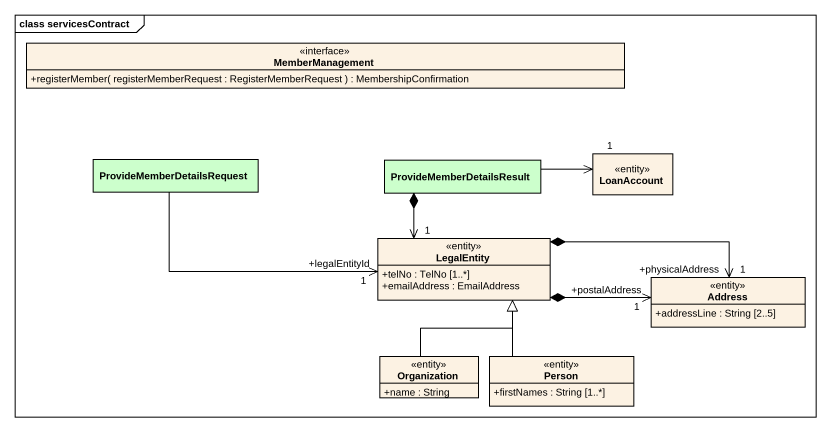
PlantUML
@startuml
mainframe class servicesContract
hide circle
hide empty members
skinparam classAttributeIconSize 0
interface MemberManagement {
  +registerMember( registerMemberRequest : RegisterMemberRequest ) : MembershipConfirmation
}
class ProvideMemberDetailsRequest #CCFFCC
class ProvideMemberDetailsResult #CCFFCC
class LoanAccount <<entity>>
class LegalEntity <<entity>> {
  +telNo : TelNo [1..*]
  +emailAddress : EmailAddress
}
class Address <<entity>> {
  +addressLine : String [2..5]
}
class Organization <<entity>> {
  +name : String
}
class "Person" as Person_ <<entity>> {
  +firstNames : String [1..*]
}
ProvideMemberDetailsRequest -right-> "1\n+legalEntityId" LegalEntity
ProvideMemberDetailsResult -right-> "1" LoanAccount
ProvideMemberDetailsResult *--> "1" LegalEntity
LegalEntity *-right-> "+physicalAddress\n1" Address
LegalEntity *-right-> "+postalAddress\n1" Address
Organization -up-|> LegalEntity
Person_ -up-|> LegalEntity
@enduml
